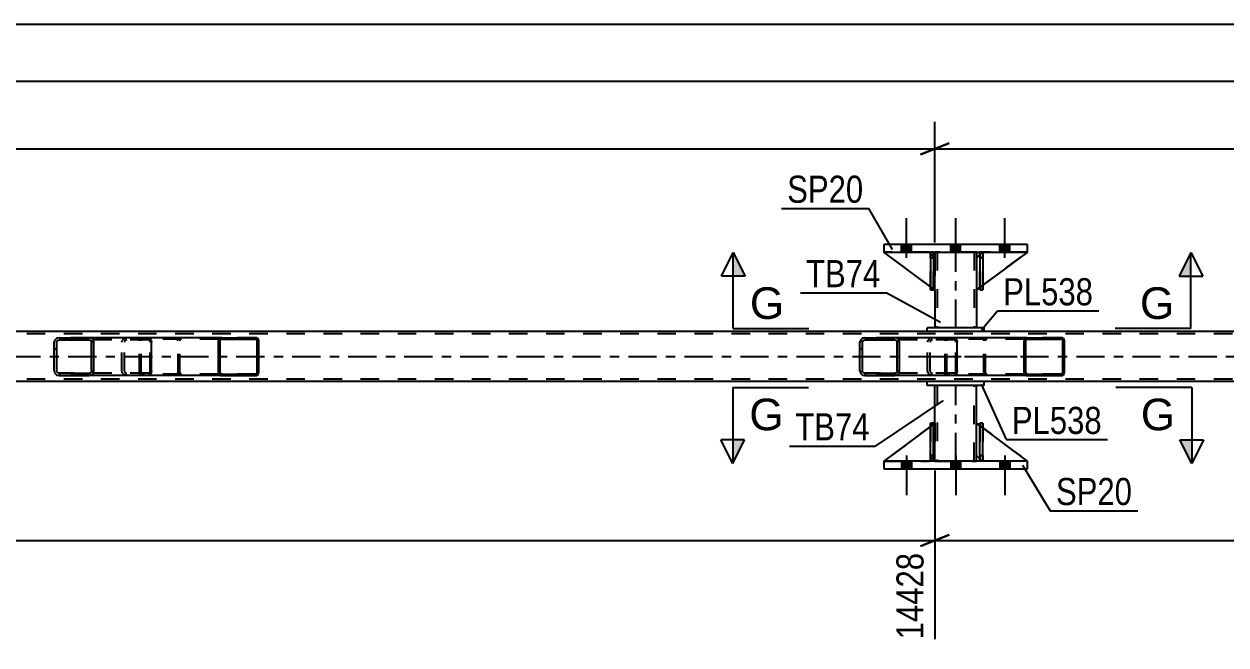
# Model space of a CAD drawing. Header units: millimetres. Extents: x 0 to 841, y 0 to 594.
# Drawn here: x 480.4 to 607.4, y 215.1 to 280.7 of the extents above; entities that cross this region are included whole.
import ezdxf

# ---------------------------------------------------------------- set-up
doc = ezdxf.new("R2010")
doc.units = ezdxf.units.MM
doc.linetypes.add('DXK_LINE_DOT2', pattern=[3.9198, 1.9599, -1.9599])
doc.linetypes.add('DXK_LINE_DOT3', pattern=[5.9187, 2.979, -0.9799, 0.9799, -0.9799])
doc.styles.add('Arial', font='ARIAL.TTF', dxfattribs={"height": 0.2})
doc.styles.add('Arial Narrow', font='ARIALN.TTF', dxfattribs={"height": 0.2})

# ---------------------------------------------------------------- blocks, each defined once
blk = doc.blocks.new('Part-815137708-5962 - 5892')
at = {"linetype": 'Continuous'}
h = blk.add_hatch(dxfattribs=at)
h.set_pattern_fill('', scale=0.7, style=0, pattern_type=0)
h.set_pattern_definition([(45, (590.3039, 247.392), (-1.57154, 1.57154), [])])
h.paths.add_polyline_path([(590.33, 247.27), (590.3, 247.39), (590.23, 247.5), (590.12, 247.57), (589.99, 247.59), (586.41, 247.59), (586.28, 247.57), (586.17, 247.5), (586.1, 247.39), (586.07, 247.27), (586.07, 243.91), (586.1, 243.79), (586.17, 243.68), (586.28, 243.61), (586.41, 243.59), (589.99, 243.59), (590.12, 243.61), (590.23, 243.68), (590.3, 243.79), (590.33, 243.91)])
h.paths.add_polyline_path([(590.15, 243.85), (590.11, 243.8), (590.05, 243.76), (589.99, 243.75), (586.41, 243.75), (586.35, 243.76), (586.29, 243.8), (586.26, 243.85), (586.24, 243.91), (586.24, 247.27), (586.26, 247.33), (586.29, 247.38), (586.35, 247.42), (586.41, 247.43), (589.99, 247.43), (590.05, 247.42), (590.11, 247.38), (590.15, 247.33), (590.16, 247.27), (590.16, 243.91)])
at = {"color": 7, "linetype": 'DXK_LINE_DOT2'}
for p, q in [((577.72, 247.27), (577.75, 247.39)), ((577.72, 243.91), (577.72, 247.27)), ((577.91, 247.33), (577.89, 247.27)), ((577.89, 243.91), (577.89, 247.27)), ((577.94, 247.38), (577.91, 247.33)), ((577.93, 247.57), (578.06, 247.59)), ((578, 247.42), (577.94, 247.38)), ((578.06, 247.43), (578, 247.42)), ((578.72, 247.59), (578.06, 247.59)), ((589.99, 247.43), (578.06, 247.43)), ((581.64, 247.59), (581.77, 247.57)), ((581.71, 247.42), (581.64, 247.43)), ((581.76, 247.38), (581.71, 247.42)), ((581.8, 247.33), (581.76, 247.38)), ((581.81, 247.27), (581.8, 247.33)), ((581.81, 243.91), (581.81, 247.27)), ((581.95, 247.39), (581.98, 247.27)), ((581.98, 243.91), (581.98, 247.27)), ((589.99, 247.59), (586.41, 247.59)), ((577.75, 243.79), (577.72, 243.91)), ((577.89, 243.91), (577.91, 243.85)), ((581.8, 243.85), (581.81, 243.91)), ((581.98, 243.91), (581.95, 243.79)), ((577.91, 243.85), (577.94, 243.8)), ((578.06, 243.59), (577.93, 243.61)), ((577.94, 243.8), (578, 243.76)), ((578, 243.76), (578.06, 243.75)), ((589.99, 243.75), (578.06, 243.75)), ((578.72, 243.59), (578.06, 243.59)), ((581.64, 243.75), (581.71, 243.76)), ((581.77, 243.61), (581.64, 243.59)), ((581.71, 243.76), (581.76, 243.8)), ((581.76, 243.8), (581.8, 243.85)), ((589.99, 243.59), (586.41, 243.59))]:
    blk.add_line(p, q, dxfattribs=at)
at = {"color": 2, "linetype": 'Continuous'}
for p, q in [((586.41, 247.59), (578.72, 247.59)), ((586.1, 247.39), (586.07, 247.27)), ((586.07, 243.91), (586.07, 247.27)), ((586.24, 247.27), (586.26, 247.33)), ((586.24, 243.91), (586.24, 247.27)), ((586.26, 247.33), (586.29, 247.38)), ((586.41, 247.59), (586.28, 247.57)), ((586.29, 247.38), (586.35, 247.42)), ((586.35, 247.42), (586.41, 247.43)), ((586.41, 247.59), (589.99, 247.59)), ((586.41, 247.43), (589.99, 247.43)), ((590.12, 247.57), (589.99, 247.59)), ((589.99, 247.43), (590.05, 247.42)), ((590.05, 247.42), (590.11, 247.38)), ((590.11, 247.38), (590.15, 247.33)), ((590.15, 247.33), (590.16, 247.27)), ((590.16, 243.91), (590.16, 247.27)), ((590.33, 247.27), (590.3, 247.39)), ((590.33, 243.91), (590.33, 247.27)), ((586.07, 243.91), (586.1, 243.79)), ((586.26, 243.85), (586.24, 243.91)), ((590.16, 243.91), (590.15, 243.85)), ((590.3, 243.79), (590.33, 243.91)), ((586.41, 243.59), (578.72, 243.59)), ((586.29, 243.8), (586.26, 243.85)), ((586.28, 243.61), (586.41, 243.59)), ((586.35, 243.76), (586.29, 243.8)), ((586.41, 243.75), (586.35, 243.76)), ((586.41, 243.75), (589.99, 243.75)), ((586.41, 243.59), (589.99, 243.59)), ((590.05, 243.76), (589.99, 243.75)), ((589.99, 243.59), (590.12, 243.61)), ((590.11, 243.8), (590.05, 243.76)), ((590.15, 243.85), (590.11, 243.8))]:
    blk.add_line(p, q, dxfattribs=at)
at = {"color": 7, "linetype": 'DXK_LINE_DOT3'}
blk.add_line((576.43, 245.59), (588.2, 245.59), dxfattribs=at)
at = {"color": 7, "linetype": 'DXK_LINE_DOT2'}
for centre, start, end in [((578.05, 247.26), 110.7583, 155.6801), ((581.65, 247.26), 24.3199, 69.2417), ((578.05, 243.92), 204.3199, 249.2417), ((581.65, 243.92), 290.7583, 335.6801)]:
    blk.add_arc(centre, 0.331, start, end, dxfattribs=at)
at = {"color": 2, "linetype": 'Continuous'}
for centre, start, end in [((586.4, 247.26), 110.7583, 155.68), ((590, 247.26), 24.32, 69.2417), ((586.4, 243.92), 204.32, 249.2417), ((590, 243.92), 290.7583, 335.68)]:
    blk.add_arc(centre, 0.331, start, end, dxfattribs=at)
blk = doc.blocks.new('Part-815137708-5963 - 5892')
at = {"linetype": 'Continuous'}
h = blk.add_hatch(dxfattribs=at)
h.set_pattern_fill('', scale=0.7, style=0, pattern_type=0)
h.set_pattern_definition([(45, (572.88, 247.2932), (-1.57154, 1.57154), [])])
h.paths.add_polyline_path([(572.92, 247.11), (572.88, 247.29), (572.77, 247.45), (572.61, 247.55), (572.42, 247.59), (569.23, 247.59), (569.04, 247.55), (568.88, 247.45), (568.77, 247.29), (568.73, 247.11), (568.73, 244.07), (568.77, 243.89), (568.88, 243.73), (569.04, 243.63), (569.23, 243.59), (572.42, 243.59), (572.61, 243.63), (572.77, 243.73), (572.88, 243.89), (572.92, 244.07)])
h.paths.add_polyline_path([(572.65, 243.98), (572.59, 243.9), (572.51, 243.85), (572.42, 243.83), (569.23, 243.83), (569.14, 243.85), (569.05, 243.9), (569, 243.98), (568.98, 244.07), (568.98, 247.11), (569, 247.2), (569.05, 247.28), (569.14, 247.33), (569.23, 247.35), (572.42, 247.35), (572.51, 247.33), (572.59, 247.28), (572.65, 247.2), (572.67, 247.11), (572.67, 244.07)])
at = {"color": 2, "linetype": 'Continuous'}
for p, q in [((568.77, 247.29), (568.73, 247.11)), ((568.73, 244.07), (568.73, 247.11)), ((568.98, 247.11), (569, 247.2)), ((568.98, 244.07), (568.98, 247.11)), ((569, 247.2), (569.05, 247.28)), ((569.23, 247.59), (569.04, 247.55)), ((569.05, 247.28), (569.14, 247.33)), ((569.14, 247.33), (569.23, 247.35)), ((569.23, 247.59), (572.42, 247.59)), ((569.23, 247.35), (572.42, 247.35)), ((578.72, 247.59), (572.42, 247.59)), ((572.61, 247.55), (572.42, 247.59)), ((572.42, 247.35), (572.51, 247.33)), ((572.51, 247.33), (572.59, 247.28)), ((572.59, 247.28), (572.65, 247.2)), ((572.65, 247.2), (572.67, 247.11)), ((572.67, 244.07), (572.67, 247.11)), ((572.92, 247.11), (572.88, 247.29)), ((572.92, 244.07), (572.92, 247.11)), ((578.72, 247.59), (578.82, 247.55)), ((578.82, 247.55), (578.91, 247.45)), ((578.91, 247.45), (578.97, 247.29)), ((578.97, 247.29), (578.99, 247.11)), ((578.99, 244.07), (578.99, 247.11)), ((568.73, 244.07), (568.77, 243.89)), ((569, 243.98), (568.98, 244.07)), ((569.05, 243.9), (569, 243.98)), ((569.14, 243.85), (569.05, 243.9)), ((572.59, 243.9), (572.51, 243.85)), ((572.65, 243.98), (572.59, 243.9)), ((572.67, 244.07), (572.65, 243.98)), ((572.88, 243.89), (572.92, 244.07)), ((578.97, 243.89), (578.91, 243.73)), ((578.99, 244.07), (578.97, 243.89)), ((569.04, 243.63), (569.23, 243.59)), ((569.23, 243.83), (569.14, 243.85)), ((569.23, 243.83), (572.42, 243.83)), ((569.23, 243.59), (572.42, 243.59)), ((572.51, 243.85), (572.42, 243.83)), ((572.42, 243.59), (572.61, 243.63)), ((578.72, 243.59), (572.42, 243.59)), ((578.82, 243.63), (578.72, 243.59)), ((578.91, 243.73), (578.82, 243.63))]:
    blk.add_line(p, q, dxfattribs=at)
at = {"color": 7, "linetype": 'DXK_LINE_DOT2'}
for p, q in [((572.42, 247.59), (569.23, 247.59)), ((578.72, 247.35), (569.23, 247.35)), ((575.88, 247.11), (575.92, 247.29)), ((575.88, 244.07), (575.88, 247.11)), ((576.15, 247.2), (576.13, 247.11)), ((576.13, 244.07), (576.13, 247.11)), ((576.2, 247.28), (576.15, 247.2)), ((576.19, 247.55), (576.38, 247.59)), ((576.29, 247.33), (576.2, 247.28)), ((576.38, 247.35), (576.29, 247.33)), ((577.72, 247.35), (577.72, 247.59)), ((578.77, 247.33), (578.72, 247.35)), ((578.81, 247.28), (578.77, 247.33)), ((578.84, 247.2), (578.81, 247.28)), ((578.85, 247.11), (578.84, 247.2)), ((578.85, 244.07), (578.85, 247.11)), ((575.92, 243.89), (575.88, 244.07)), ((576.13, 244.07), (576.15, 243.98)), ((576.15, 243.98), (576.2, 243.9)), ((576.2, 243.9), (576.23, 243.89)), ((576.23, 243.89), (576.29, 243.85)), ((578.77, 243.85), (578.81, 243.9)), ((578.81, 243.9), (578.84, 243.98)), ((578.84, 243.98), (578.85, 244.07)), ((578.72, 243.83), (569.23, 243.83)), ((572.42, 243.59), (569.23, 243.59)), ((576.38, 243.59), (576.19, 243.63)), ((576.29, 243.85), (576.38, 243.83)), ((577.72, 243.59), (577.72, 243.83)), ((578.72, 243.83), (578.77, 243.85))]:
    blk.add_line(p, q, dxfattribs=at)
at = {"color": 2, "linetype": 'Continuous'}
for centre, start, end in [((569.22, 247.09), 111.1941, 156.1506), ((572.43, 247.09), 23.8494, 68.8059), ((569.22, 244.08), 203.8494, 248.8059), ((572.43, 244.08), 291.1941, 336.1506)]:
    blk.add_arc(centre, 0.492, start, end, dxfattribs=at)
at = {"color": 7, "linetype": 'DXK_LINE_DOT2'}
for centre, start, end in [((576.37, 247.09), 111.1941, 156.1506), ((576.37, 244.08), 203.8494, 248.8059)]:
    blk.add_arc(centre, 0.492, start, end, dxfattribs=at)
blk = doc.blocks.new('Part-815137708-5964 - 5892')
at = {"linetype": 'Continuous'}
h = blk.add_hatch(dxfattribs=at)
h.set_pattern_fill('', scale=0.7, style=0, pattern_type=0)
h.set_pattern_definition([(45, (505.1697, 247.392), (-1.57154, 1.57154), [])])
h.paths.add_polyline_path([(505.2, 247.27), (505.17, 247.39), (505.1, 247.5), (504.99, 247.57), (504.86, 247.59), (501.28, 247.59), (501.15, 247.57), (501.04, 247.5), (500.96, 247.39), (500.94, 247.27), (500.94, 243.91), (500.96, 243.79), (501.04, 243.68), (501.15, 243.61), (501.28, 243.59), (504.86, 243.59), (504.99, 243.61), (505.1, 243.68), (505.17, 243.79), (505.2, 243.91)])
h.paths.add_polyline_path([(505.01, 243.85), (504.98, 243.8), (504.92, 243.76), (504.86, 243.75), (501.28, 243.75), (501.21, 243.76), (501.16, 243.8), (501.12, 243.85), (501.11, 243.91), (501.11, 247.27), (501.12, 247.33), (501.16, 247.38), (501.21, 247.42), (501.28, 247.43), (504.86, 247.43), (504.92, 247.42), (504.98, 247.38), (505.01, 247.33), (505.03, 247.27), (505.03, 243.91)])
at = {"color": 7, "linetype": 'DXK_LINE_DOT2'}
for p, q in [((492.59, 247.27), (492.62, 247.39)), ((492.59, 243.91), (492.59, 247.27)), ((492.77, 247.33), (492.76, 247.27)), ((492.76, 243.91), (492.76, 247.27)), ((492.81, 247.38), (492.77, 247.33)), ((492.8, 247.57), (492.93, 247.59)), ((492.87, 247.42), (492.81, 247.38)), ((492.93, 247.43), (492.87, 247.42)), ((493.58, 247.59), (492.93, 247.59)), ((504.86, 247.43), (492.93, 247.43)), ((496.51, 247.59), (496.64, 247.57)), ((496.57, 247.42), (496.51, 247.43)), ((496.63, 247.38), (496.57, 247.42)), ((496.66, 247.33), (496.63, 247.38)), ((496.68, 247.27), (496.66, 247.33)), ((496.68, 243.91), (496.68, 247.27)), ((496.82, 247.39), (496.85, 247.27)), ((496.85, 243.91), (496.85, 247.27)), ((504.86, 247.59), (501.28, 247.59)), ((492.62, 243.79), (492.59, 243.91)), ((492.76, 243.91), (492.77, 243.85)), ((496.66, 243.85), (496.68, 243.91)), ((496.85, 243.91), (496.82, 243.79)), ((492.77, 243.85), (492.81, 243.8)), ((492.93, 243.59), (492.8, 243.61)), ((492.81, 243.8), (492.87, 243.76)), ((492.87, 243.76), (492.93, 243.75)), ((504.86, 243.75), (492.93, 243.75)), ((493.58, 243.59), (492.93, 243.59)), ((496.51, 243.75), (496.57, 243.76)), ((496.64, 243.61), (496.51, 243.59)), ((496.57, 243.76), (496.63, 243.8)), ((496.63, 243.8), (496.66, 243.85)), ((504.86, 243.59), (501.28, 243.59))]:
    blk.add_line(p, q, dxfattribs=at)
at = {"color": 2, "linetype": 'Continuous'}
for p, q in [((501.28, 247.59), (493.58, 247.59)), ((500.96, 247.39), (500.94, 247.27)), ((500.94, 243.91), (500.94, 247.27)), ((501.11, 247.27), (501.12, 247.33)), ((501.11, 243.91), (501.11, 247.27)), ((501.12, 247.33), (501.16, 247.38)), ((501.28, 247.59), (501.15, 247.57)), ((501.16, 247.38), (501.21, 247.42)), ((501.21, 247.42), (501.28, 247.43)), ((501.28, 247.59), (504.86, 247.59)), ((501.28, 247.43), (504.86, 247.43)), ((504.99, 247.57), (504.86, 247.59)), ((504.86, 247.43), (504.92, 247.42)), ((504.92, 247.42), (504.98, 247.38)), ((504.98, 247.38), (505.01, 247.33)), ((505.01, 247.33), (505.03, 247.27)), ((505.03, 243.91), (505.03, 247.27)), ((505.2, 247.27), (505.17, 247.39)), ((505.2, 243.91), (505.2, 247.27)), ((500.94, 243.91), (500.96, 243.79)), ((501.12, 243.85), (501.11, 243.91)), ((505.03, 243.91), (505.01, 243.85)), ((505.17, 243.79), (505.2, 243.91)), ((501.28, 243.59), (493.58, 243.59)), ((501.16, 243.8), (501.12, 243.85)), ((501.15, 243.61), (501.28, 243.59)), ((501.21, 243.76), (501.16, 243.8)), ((501.28, 243.75), (501.21, 243.76)), ((501.28, 243.75), (504.86, 243.75)), ((501.28, 243.59), (504.86, 243.59)), ((504.92, 243.76), (504.86, 243.75)), ((504.86, 243.59), (504.99, 243.61)), ((504.98, 243.8), (504.92, 243.76)), ((505.01, 243.85), (504.98, 243.8))]:
    blk.add_line(p, q, dxfattribs=at)
at = {"color": 7, "linetype": 'DXK_LINE_DOT2'}
for centre, start, end in [((496.52, 247.26), 24.3199, 69.2417), ((492.92, 243.92), 204.3199, 249.2417), ((496.52, 243.92), 290.7583, 335.6801)]:
    blk.add_arc(centre, 0.331, start, end, dxfattribs=at)
at = {"color": 2, "linetype": 'Continuous'}
for centre, start, end in [((501.27, 247.26), 110.7583, 155.68), ((504.87, 247.26), 24.32, 69.2417), ((501.27, 243.92), 204.32, 249.2417), ((504.87, 243.92), 290.7583, 335.68)]:
    blk.add_arc(centre, 0.331, start, end, dxfattribs=at)
blk = doc.blocks.new('Part-815137708-5922 - 5892')
at = {"color": 2, "linetype": 'Continuous'}
for p, q in [((576.64, 256.63), (576.64, 256.03)), ((581.04, 256.63), (581.04, 256.03)), ((576.64, 252.63), (576.64, 248.63)), ((581.04, 252.63), (581.04, 248.63))]:
    blk.add_line(p, q, dxfattribs=at)
at = {"color": 7, "linetype": 'DXK_LINE_DOT2'}
for p, q in [((581.04, 256.63), (576.64, 256.63)), ((576.88, 256.63), (576.88, 248.63)), ((580.8, 256.63), (580.8, 248.63)), ((576.64, 256.03), (576.64, 252.63)), ((581.04, 256.03), (581.04, 252.63)), ((581.04, 248.63), (576.64, 248.63))]:
    blk.add_line(p, q, dxfattribs=at)
at = {"color": 7, "linetype": 'DXK_LINE_DOT3'}
blk.add_line((578.84, 248.63), (578.84, 256.63), dxfattribs=at)
blk = doc.blocks.new('Part-815137708-5983 - 5892')
at = {"color": 7, "linetype": 'DXK_LINE_DOT2'}
for p, q in [((581.71, 238.55), (581.39, 238.55)), ((581.39, 235.15), (581.39, 238.55)), ((581.39, 234.55), (581.39, 238.55)), ((581.71, 238.55), (581.71, 235.15)), ((581.71, 234.55), (581.71, 238.55)), ((581.71, 235.15), (581.39, 235.15)), ((581.39, 234.55), (581.39, 235.15)), ((581.71, 235.15), (581.71, 234.55)), ((581.71, 234.55), (581.39, 234.55)), ((581.71, 234.55), (581.71, 234.55))]:
    blk.add_line(p, q, dxfattribs=at)
blk = doc.blocks.new('Part-815137708-5999 - 5892')
at = {"color": 7, "linetype": 'DXK_LINE_DOT2'}
for p, q in [((581.04, 235.15), (581.04, 238.55)), ((581.04, 238.55), (586.44, 234.55)), ((581.64, 234.55), (581.04, 235.15)), ((586.44, 234.55), (581.64, 234.55))]:
    blk.add_line(p, q, dxfattribs=at)
blk = doc.blocks.new('Part-815137708-6004 - 5892')
at = {"color": 2, "linetype": 'Continuous'}
for p, q in [((581.84, 248.63), (575.84, 248.63)), ((575.84, 248.23), (575.84, 248.63)), ((581.84, 248.23), (575.84, 248.23)), ((581.84, 248.23), (581.84, 248.63))]:
    blk.add_line(p, q, dxfattribs=at)
blk = doc.blocks.new('Part-815137708-6009 - 5892')
at = {"color": 2, "linetype": 'Continuous'}
for p, q in [((581.84, 242.95), (575.84, 242.95)), ((575.84, 242.55), (575.84, 242.95)), ((581.84, 242.55), (581.84, 242.95)), ((581.84, 242.55), (575.84, 242.55))]:
    blk.add_line(p, q, dxfattribs=at)
blk = doc.blocks.new('Part-815137708-6014 - 5892')
at = {"color": 2, "linetype": 'Continuous'}
for p, q in [((576.64, 238.55), (576.64, 242.55)), ((581.04, 238.55), (581.04, 242.55)), ((576.64, 234.55), (576.64, 235.15)), ((581.04, 234.55), (581.04, 235.15))]:
    blk.add_line(p, q, dxfattribs=at)
at = {"color": 7, "linetype": 'DXK_LINE_DOT2'}
for p, q in [((581.04, 242.55), (576.64, 242.55)), ((576.88, 242.55), (576.88, 234.55)), ((580.8, 234.55), (580.8, 242.55)), ((576.64, 235.15), (576.64, 238.55)), ((581.04, 235.15), (581.04, 238.55)), ((576.64, 234.55), (581.04, 234.55))]:
    blk.add_line(p, q, dxfattribs=at)
at = {"color": 7, "linetype": 'DXK_LINE_DOT3'}
blk.add_line((578.84, 234.55), (578.84, 242.55), dxfattribs=at)
blk = doc.blocks.new('Part-815137708-6015 - 5892')
at = {"color": 7, "linetype": 'DXK_LINE_DOT2'}
for p, q in [((581.39, 256.03), (581.39, 256.63)), ((581.39, 256.63), (581.39, 256.63)), ((581.39, 256.63), (581.39, 252.63)), ((581.71, 256.63), (581.39, 256.63)), ((581.71, 256.03), (581.71, 256.63)), ((581.71, 252.63), (581.71, 256.63)), ((581.39, 252.63), (581.39, 256.03)), ((581.39, 256.03), (581.71, 256.03)), ((581.71, 256.03), (581.71, 252.63)), ((581.39, 252.63), (581.71, 252.63))]:
    blk.add_line(p, q, dxfattribs=at)
blk = doc.blocks.new('Part-815137708-6016 - 5892')
at = {"color": 7, "linetype": 'DXK_LINE_DOT2'}
for p, q in [((576.19, 256.03), (576.19, 256.63)), ((576.19, 256.63), (576.19, 256.63)), ((576.19, 256.63), (576.19, 252.63)), ((576.51, 256.63), (576.19, 256.63)), ((576.51, 256.03), (576.51, 256.63)), ((576.51, 252.63), (576.51, 256.63)), ((576.19, 252.63), (576.19, 256.03)), ((576.19, 256.03), (576.51, 256.03)), ((576.51, 256.03), (576.51, 252.63)), ((576.19, 252.63), (576.51, 252.63))]:
    blk.add_line(p, q, dxfattribs=at)
blk = doc.blocks.new('Part-815137708-6038 - 5892')
at = {"color": 2, "linetype": 'Continuous'}
for p, q in [((581.04, 235.15), (581.04, 238.55)), ((581.39, 238.29), (581.04, 238.55)), ((586.44, 234.55), (581.71, 238.05)), ((581.39, 234.8), (581.04, 235.15))]:
    blk.add_line(p, q, dxfattribs=at)
at = {"color": 7, "linetype": 'DXK_LINE_DOT2'}
for p, q in [((581.71, 238.05), (581.39, 238.29)), ((581.64, 234.55), (581.39, 234.8)), ((586.44, 234.55), (581.64, 234.55)), ((586.44, 234.55), (586.44, 234.55)), ((586.44, 234.55), (586.44, 234.55))]:
    blk.add_line(p, q, dxfattribs=at)
blk = doc.blocks.new('Part-815137708-6043 - 5892')
at = {"color": 2, "linetype": 'Continuous'}
for p, q in [((571.24, 234.55), (571.24, 233.75)), ((586.44, 234.55), (571.24, 234.55)), ((571.24, 233.75), (586.44, 233.75)), ((586.44, 233.75), (586.44, 234.55))]:
    blk.add_line(p, q, dxfattribs=at)
blk = doc.blocks.new('Part-815137708-6048 - 5892')
at = {"color": 2, "linetype": 'Continuous'}
for p, q in [((586.44, 257.43), (571.24, 257.43)), ((571.24, 257.43), (571.24, 256.63)), ((571.24, 256.63), (586.44, 256.63)), ((586.44, 256.63), (586.44, 257.43))]:
    blk.add_line(p, q, dxfattribs=at)
blk = doc.blocks.new('Part-815137708-6049 - 5892')
at = {"linetype": 'Continuous'}
h = blk.add_hatch(dxfattribs=at)
h.set_pattern_fill('', scale=0.7, style=0, pattern_type=0)
h.set_pattern_definition([(45, (487.7459, 247.2932), (-1.57154, 1.57154), [])])
h.paths.add_polyline_path([(487.78, 247.11), (487.75, 247.29), (487.64, 247.45), (487.47, 247.55), (487.28, 247.59), (484.1, 247.59), (483.9, 247.55), (483.74, 247.45), (483.63, 247.29), (483.59, 247.11), (483.59, 244.07), (483.63, 243.89), (483.74, 243.73), (483.9, 243.63), (484.1, 243.59), (487.28, 243.59), (487.47, 243.63), (487.64, 243.73), (487.75, 243.89), (487.78, 244.07)])
h.paths.add_polyline_path([(487.51, 243.98), (487.46, 243.9), (487.38, 243.85), (487.28, 243.83), (484.1, 243.83), (484, 243.85), (483.92, 243.9), (483.86, 243.98), (483.85, 244.07), (483.85, 247.11), (483.86, 247.2), (483.92, 247.28), (484, 247.33), (484.1, 247.35), (487.28, 247.35), (487.38, 247.33), (487.46, 247.28), (487.51, 247.2), (487.53, 247.11), (487.53, 244.07)])
at = {"color": 2, "linetype": 'Continuous'}
for p, q in [((483.63, 247.29), (483.59, 247.11)), ((483.59, 244.07), (483.59, 247.11)), ((483.85, 247.11), (483.86, 247.2)), ((483.85, 244.07), (483.85, 247.11)), ((483.86, 247.2), (483.92, 247.28)), ((484.1, 247.59), (483.9, 247.55)), ((483.92, 247.28), (484, 247.33)), ((484, 247.33), (484.1, 247.35)), ((484.1, 247.59), (487.28, 247.59)), ((484.1, 247.35), (487.28, 247.35)), ((493.58, 247.59), (487.28, 247.59)), ((487.47, 247.55), (487.28, 247.59)), ((487.28, 247.35), (487.38, 247.33)), ((487.38, 247.33), (487.46, 247.28)), ((487.46, 247.28), (487.51, 247.2)), ((487.51, 247.2), (487.53, 247.11)), ((487.53, 244.07), (487.53, 247.11)), ((487.78, 247.11), (487.75, 247.29)), ((487.78, 244.07), (487.78, 247.11)), ((493.58, 247.59), (493.69, 247.55)), ((493.69, 247.55), (493.77, 247.45)), ((493.77, 247.45), (493.83, 247.29)), ((493.83, 247.29), (493.85, 247.11)), ((493.85, 244.07), (493.85, 247.11)), ((483.59, 244.07), (483.63, 243.89)), ((483.86, 243.98), (483.85, 244.07)), ((483.92, 243.9), (483.86, 243.98)), ((484, 243.85), (483.92, 243.9)), ((487.46, 243.9), (487.38, 243.85)), ((487.51, 243.98), (487.46, 243.9)), ((487.53, 244.07), (487.51, 243.98)), ((487.75, 243.89), (487.78, 244.07)), ((493.83, 243.89), (493.77, 243.73)), ((493.85, 244.07), (493.83, 243.89)), ((483.9, 243.63), (484.1, 243.59)), ((484.1, 243.83), (484, 243.85)), ((484.1, 243.83), (487.28, 243.83)), ((484.1, 243.59), (487.28, 243.59)), ((487.38, 243.85), (487.28, 243.83)), ((487.28, 243.59), (487.47, 243.63)), ((493.58, 243.59), (487.28, 243.59)), ((493.69, 243.63), (493.58, 243.59)), ((493.77, 243.73), (493.69, 243.63))]:
    blk.add_line(p, q, dxfattribs=at)
at = {"color": 7, "linetype": 'DXK_LINE_DOT2'}
for p, q in [((487.28, 247.59), (484.1, 247.59)), ((493.58, 247.35), (484.1, 247.35)), ((490.74, 247.11), (490.78, 247.29)), ((490.74, 244.07), (490.74, 247.11)), ((491.01, 247.2), (491, 247.11)), ((491, 244.07), (491, 247.11)), ((491.07, 247.28), (491.01, 247.2)), ((491.05, 247.55), (491.25, 247.59)), ((491.15, 247.33), (491.07, 247.28)), ((491.25, 247.35), (491.15, 247.33)), ((492.59, 247.35), (492.59, 247.59)), ((493.63, 247.33), (493.58, 247.35)), ((493.68, 247.28), (493.63, 247.33)), ((493.71, 247.2), (493.68, 247.28)), ((493.72, 247.11), (493.71, 247.2)), ((493.72, 244.07), (493.72, 247.11)), ((490.78, 243.89), (490.74, 244.07)), ((491, 244.07), (491.01, 243.98)), ((491.01, 243.98), (491.07, 243.9)), ((491.07, 243.9), (491.09, 243.89)), ((491.09, 243.89), (491.15, 243.85)), ((493.63, 243.85), (493.68, 243.9)), ((493.68, 243.9), (493.71, 243.98)), ((493.71, 243.98), (493.72, 244.07)), ((493.58, 243.83), (484.1, 243.83)), ((487.28, 243.59), (484.1, 243.59)), ((491.25, 243.59), (491.05, 243.63)), ((491.15, 243.85), (491.25, 243.83)), ((492.59, 243.59), (492.59, 243.83)), ((493.58, 243.83), (493.63, 243.85))]:
    blk.add_line(p, q, dxfattribs=at)
at = {"color": 2, "linetype": 'Continuous'}
for centre, start, end in [((484.08, 247.09), 111.1941, 156.1506), ((487.3, 247.09), 23.8494, 68.8059), ((484.08, 244.08), 203.8494, 248.8059), ((487.3, 244.08), 291.1941, 336.1506)]:
    blk.add_arc(centre, 0.492, start, end, dxfattribs=at)
at = {"color": 7, "linetype": 'DXK_LINE_DOT2'}
for centre, start, end in [((491.23, 247.09), 111.1941, 156.1506), ((491.23, 244.08), 203.8494, 248.8059)]:
    blk.add_arc(centre, 0.492, start, end, dxfattribs=at)
blk = doc.blocks.new('Part-815137708-6051 - 5892')
at = {"color": 2, "linetype": 'Continuous'}
for p, q in [((581.71, 256.63), (581.39, 256.63)), ((581.39, 256.63), (581.39, 252.63)), ((581.71, 256.63), (581.71, 256.63)), ((581.71, 256.63), (581.71, 252.63)), ((581.71, 252.63), (581.39, 252.63))]:
    blk.add_line(p, q, dxfattribs=at)
at = {"color": 7, "linetype": 'DXK_LINE_DOT2'}
for p, q in [((581.39, 256.03), (581.39, 256.63)), ((581.71, 256.03), (581.71, 256.63)), ((581.71, 256.63), (581.71, 256.63)), ((581.71, 256.03), (581.39, 256.03)), ((581.39, 256.03), (581.39, 252.63)), ((581.71, 252.63), (581.71, 256.03))]:
    blk.add_line(p, q, dxfattribs=at)
blk = doc.blocks.new('Part-815137708-6052 - 5892')
at = {"color": 2, "linetype": 'Continuous'}
for p, q in [((576.51, 256.63), (576.19, 256.63)), ((576.19, 256.63), (576.19, 252.63)), ((576.51, 256.63), (576.51, 256.63)), ((576.51, 256.63), (576.51, 252.63)), ((576.51, 252.63), (576.19, 252.63))]:
    blk.add_line(p, q, dxfattribs=at)
at = {"color": 7, "linetype": 'DXK_LINE_DOT2'}
for p, q in [((576.19, 256.03), (576.19, 256.63)), ((576.51, 256.03), (576.51, 256.63)), ((576.51, 256.63), (576.51, 256.63)), ((576.51, 256.03), (576.19, 256.03)), ((576.19, 256.03), (576.19, 252.63)), ((576.51, 252.63), (576.51, 256.03))]:
    blk.add_line(p, q, dxfattribs=at)
blk = doc.blocks.new('Part-815137708-6055 - 5892')
at = {"color": 7, "linetype": 'DXK_LINE_DOT2'}
for p, q in [((576.64, 252.63), (571.24, 256.63)), ((571.24, 256.63), (576.04, 256.63)), ((576.04, 256.63), (576.64, 256.03)), ((576.64, 256.03), (576.04, 256.63)), ((576.64, 256.03), (576.64, 252.63)), ((576.64, 256.03), (576.64, 256.03)), ((576.64, 256.03), (576.64, 252.63))]:
    blk.add_line(p, q, dxfattribs=at)
blk = doc.blocks.new('Part-815137708-6058 - 5892')
at = {"color": 2, "linetype": 'Continuous'}
for p, q in [((576.19, 252.96), (571.24, 256.63)), ((576.19, 256.48), (576.04, 256.63)), ((576.64, 256.03), (576.51, 256.16)), ((576.64, 256.03), (576.64, 256.03)), ((576.64, 252.63), (576.64, 256.03)), ((576.51, 252.72), (576.64, 252.63)), ((576.64, 252.63), (576.64, 252.63))]:
    blk.add_line(p, q, dxfattribs=at)
at = {"color": 7, "linetype": 'DXK_LINE_DOT2'}
for p, q in [((576.04, 256.63), (571.24, 256.63)), ((576.04, 256.63), (576.64, 256.03)), ((576.51, 256.16), (576.19, 256.48)), ((576.64, 256.03), (576.64, 252.63)), ((576.51, 252.72), (576.19, 252.96))]:
    blk.add_line(p, q, dxfattribs=at)
blk = doc.blocks.new('Part-815137708-6061 - 5892')
at = {"color": 7, "linetype": 'DXK_LINE_DOT2'}
for p, q in [((581.64, 256.63), (581.04, 256.03)), ((581.04, 252.63), (586.44, 256.63)), ((586.44, 256.63), (581.64, 256.63)), ((581.04, 256.03), (581.04, 252.63))]:
    blk.add_line(p, q, dxfattribs=at)
blk = doc.blocks.new('Part-815137708-6064 - 5892')
at = {"color": 7, "linetype": 'DXK_LINE_DOT2'}
for p, q in [((581.64, 256.63), (581.39, 256.38)), ((586.44, 256.63), (581.64, 256.63)), ((581.71, 253.13), (581.39, 252.89))]:
    blk.add_line(p, q, dxfattribs=at)
at = {"color": 2, "linetype": 'Continuous'}
for p, q in [((586.44, 256.63), (581.71, 253.13)), ((581.39, 256.38), (581.04, 256.03)), ((581.04, 256.03), (581.04, 252.63)), ((581.39, 252.89), (581.04, 252.63))]:
    blk.add_line(p, q, dxfattribs=at)
blk = doc.blocks.new('Part-815137708-6069 - 5892')
at = {"color": 7, "linetype": 'DXK_LINE_DOT2'}
for p, q in [((717.83, 247.99), (58.92, 247.99)), ((581.84, 248.23), (575.84, 248.23)), ((717.83, 243.19), (58.92, 243.19)), ((581.84, 242.95), (575.84, 242.95))]:
    blk.add_line(p, q, dxfattribs=at)
at = {"color": 2, "linetype": 'Continuous'}
for p, q in [((575.84, 248.23), (326.44, 248.23)), ((717.83, 248.23), (581.84, 248.23)), ((575.84, 242.95), (326.44, 242.95)), ((717.83, 242.95), (581.84, 242.95))]:
    blk.add_line(p, q, dxfattribs=at)
at = {"color": 7, "linetype": 'DXK_LINE_DOT3'}
blk.add_line((58.92, 245.59), (717.83, 245.59), dxfattribs=at)
blk = doc.blocks.new('Part-815137708-6070 - 5892')
at = {"color": 7, "linetype": 'DXK_LINE_DOT2'}
for p, q in [((576.51, 238.55), (576.19, 238.55)), ((576.19, 235.15), (576.19, 238.55)), ((576.19, 234.55), (576.19, 238.55)), ((576.51, 238.55), (576.51, 235.15)), ((576.51, 234.55), (576.51, 238.55)), ((576.51, 235.15), (576.19, 235.15)), ((576.19, 234.55), (576.19, 235.15)), ((576.51, 235.15), (576.51, 234.55)), ((576.51, 234.55), (576.19, 234.55)), ((576.51, 234.55), (576.51, 234.55))]:
    blk.add_line(p, q, dxfattribs=at)
blk = doc.blocks.new('Part-815137708-6071 - 5892')
at = {"color": 2, "linetype": 'Continuous'}
for p, q in [((581.39, 234.55), (581.39, 238.55)), ((581.39, 238.55), (581.71, 238.55)), ((581.71, 234.55), (581.71, 238.55)), ((581.39, 234.55), (581.39, 234.55)), ((581.71, 234.55), (581.39, 234.55))]:
    blk.add_line(p, q, dxfattribs=at)
at = {"color": 7, "linetype": 'DXK_LINE_DOT2'}
for p, q in [((581.39, 238.55), (581.39, 235.15)), ((581.71, 235.15), (581.71, 238.55)), ((581.39, 235.15), (581.39, 234.55)), ((581.39, 235.15), (581.71, 235.15)), ((581.71, 234.55), (581.71, 235.15)), ((581.71, 234.55), (581.71, 234.55))]:
    blk.add_line(p, q, dxfattribs=at)
blk = doc.blocks.new('Part-815137708-6072 - 5892')
at = {"color": 2, "linetype": 'Continuous'}
for p, q in [((576.19, 234.55), (576.19, 238.55)), ((576.19, 238.55), (576.51, 238.55)), ((576.51, 234.55), (576.51, 238.55)), ((576.19, 234.55), (576.19, 234.55)), ((576.51, 234.55), (576.19, 234.55))]:
    blk.add_line(p, q, dxfattribs=at)
at = {"color": 7, "linetype": 'DXK_LINE_DOT2'}
for p, q in [((576.19, 238.55), (576.19, 235.15)), ((576.51, 235.15), (576.51, 238.55)), ((576.19, 235.15), (576.19, 234.55)), ((576.19, 235.15), (576.51, 235.15)), ((576.51, 234.55), (576.51, 235.15)), ((576.51, 234.55), (576.51, 234.55))]:
    blk.add_line(p, q, dxfattribs=at)
blk = doc.blocks.new('Part-815137708-6075 - 5892')
at = {"color": 7, "linetype": 'DXK_LINE_DOT2'}
for p, q in [((576.64, 238.55), (571.24, 234.55)), ((576.64, 235.15), (576.64, 238.55)), ((576.64, 238.55), (576.64, 235.15)), ((576.04, 234.55), (576.64, 235.15)), ((576.64, 235.15), (576.04, 234.55)), ((576.64, 235.15), (576.64, 235.15)), ((571.24, 234.55), (576.04, 234.55))]:
    blk.add_line(p, q, dxfattribs=at)
blk = doc.blocks.new('Part-815137708-6078 - 5892')
at = {"color": 2, "linetype": 'Continuous'}
for p, q in [((576.19, 238.22), (571.24, 234.55)), ((576.64, 238.55), (576.51, 238.46)), ((576.64, 235.15), (576.64, 238.55)), ((576.64, 235.15), (576.51, 235.02)), ((576.64, 235.15), (576.64, 235.15)), ((576.19, 234.7), (576.04, 234.55))]:
    blk.add_line(p, q, dxfattribs=at)
at = {"color": 7, "linetype": 'DXK_LINE_DOT2'}
for p, q in [((576.51, 238.46), (576.19, 238.22)), ((576.64, 235.15), (576.64, 238.55)), ((576.64, 235.15), (576.04, 234.55)), ((576.51, 235.02), (576.19, 234.7)), ((571.24, 234.55), (576.04, 234.55))]:
    blk.add_line(p, q, dxfattribs=at)
blk = doc.blocks.new('Bolt-815137708-6114 - 5892')
at = {"linetype": 'Continuous'}
for points in [[(574.16, 234.55), (573.12, 234.55), (573.12, 233.75), (574.16, 233.75)], [(574.16, 234.55), (573.12, 234.55), (573.12, 233.75), (574.16, 233.75)], [(574.16, 234.55), (573.12, 234.55), (573.12, 233.75), (574.16, 233.75)], [(579.36, 234.55), (578.32, 234.55), (578.32, 233.75), (579.36, 233.75)], [(579.36, 234.55), (578.32, 234.55), (578.32, 233.75), (579.36, 233.75)], [(584.56, 234.55), (583.52, 234.55), (583.52, 233.75), (584.56, 233.75)], [(584.56, 234.55), (583.52, 234.55), (583.52, 233.75), (584.56, 233.75)], [(584.56, 234.55), (583.52, 234.55), (583.52, 233.75), (584.56, 233.75)]]:
    blk.add_hatch(color=1, dxfattribs=at).paths.add_polyline_path(points)
at = {"color": 1, "linetype": 'Continuous'}
for p, q in [((573.64, 235.15), (573.64, 230.95)), ((573.64, 235.15), (573.64, 230.95)), ((573.64, 235.15), (573.64, 230.95)), ((578.84, 235.15), (578.84, 230.95)), ((578.84, 235.15), (578.84, 230.95)), ((584.04, 235.15), (584.04, 230.95)), ((584.04, 235.15), (584.04, 230.95)), ((584.04, 235.15), (584.04, 230.95)), ((573.12, 234.55), (573.12, 233.75)), ((573.12, 234.55), (573.12, 233.75)), ((573.12, 234.55), (573.12, 233.75)), ((574.16, 234.55), (574.16, 233.75)), ((574.16, 234.55), (574.16, 233.75)), ((574.16, 234.55), (574.16, 233.75)), ((578.32, 234.55), (578.32, 233.75)), ((578.32, 234.55), (578.32, 233.75)), ((579.36, 234.55), (579.36, 233.75)), ((579.36, 234.55), (579.36, 233.75)), ((583.52, 234.55), (583.52, 233.75)), ((583.52, 234.55), (583.52, 233.75)), ((583.52, 234.55), (583.52, 233.75)), ((584.56, 234.55), (584.56, 233.75)), ((584.56, 234.55), (584.56, 233.75)), ((584.56, 234.55), (584.56, 233.75))]:
    blk.add_line(p, q, dxfattribs=at)
blk = doc.blocks.new('Bolt-815137708-6115 - 5892')
at = {"linetype": 'Continuous'}
for points in [[(573.12, 256.63), (574.16, 256.63), (574.16, 257.43), (573.12, 257.43)], [(573.12, 256.63), (574.16, 256.63), (574.16, 257.43), (573.12, 257.43)], [(573.12, 256.63), (574.16, 256.63), (574.16, 257.43), (573.12, 257.43)], [(578.32, 256.63), (579.36, 256.63), (579.36, 257.43), (578.32, 257.43)], [(578.32, 256.63), (579.36, 256.63), (579.36, 257.43), (578.32, 257.43)], [(583.52, 256.63), (584.56, 256.63), (584.56, 257.43), (583.52, 257.43)], [(583.52, 256.63), (584.56, 256.63), (584.56, 257.43), (583.52, 257.43)], [(583.52, 256.63), (584.56, 256.63), (584.56, 257.43), (583.52, 257.43)]]:
    blk.add_hatch(color=1, dxfattribs=at).paths.add_polyline_path(points)
at = {"color": 1, "linetype": 'Continuous'}
for p, q in [((573.64, 256.03), (573.64, 260.23)), ((573.64, 256.03), (573.64, 260.23)), ((573.64, 256.03), (573.64, 260.23)), ((578.84, 256.03), (578.84, 260.23)), ((578.84, 256.03), (578.84, 260.23)), ((584.04, 256.03), (584.04, 260.23)), ((584.04, 256.03), (584.04, 260.23)), ((584.04, 256.03), (584.04, 260.23)), ((573.12, 256.63), (573.12, 257.43)), ((573.12, 256.63), (573.12, 257.43)), ((573.12, 256.63), (573.12, 257.43)), ((574.16, 256.63), (574.16, 257.43)), ((574.16, 256.63), (574.16, 257.43)), ((574.16, 256.63), (574.16, 257.43)), ((578.32, 256.63), (578.32, 257.43)), ((578.32, 256.63), (578.32, 257.43)), ((579.36, 256.63), (579.36, 257.43)), ((579.36, 256.63), (579.36, 257.43)), ((583.52, 256.63), (583.52, 257.43)), ((583.52, 256.63), (583.52, 257.43)), ((583.52, 256.63), (583.52, 257.43)), ((584.56, 256.63), (584.56, 257.43)), ((584.56, 256.63), (584.56, 257.43)), ((584.56, 256.63), (584.56, 257.43))]:
    blk.add_line(p, q, dxfattribs=at)
blk = doc.blocks.new('StraightDimension-815137708-6328 - 5892')
at = {"color": 7, "linetype": 'Continuous'}
blk.add_line((49.66, 280.72), (727.09, 280.72), dxfattribs=at)
blk = doc.blocks.new('StraightDimension-815137708-6308 - 5892')
at = {"color": 7, "linetype": 'Continuous'}
for p, q in [((726.45, 242.34), (726.45, 215.73)), ((576.64, 233.55), (576.64, 215.73)), ((578.14, 226.77), (575.14, 225.57)), ((576.64, 226.17), (726.45, 226.17)), ((724.95, 225.57), (727.95, 226.77))]:
    blk.add_line(p, q, dxfattribs=at)
at = {"color": 0}
blk.add_wipeout([(655.8, 226.92), (655.8, 231.12), (647.29, 231.12), (647.29, 226.92)], dxfattribs=at)
at = {"color": 3, "style": 'Arial Narrow'}
blk.add_text('3899', height=2.863, dxfattribs=at).set_placement((647.89, 227.52))
at = {"color": 0, "linetype": 'Continuous'}
blk.add_wipeout([(725.85, 225.47), (721.65, 225.47), (721.65, 215.13), (725.85, 215.13)], dxfattribs=at)
at = {"color": 3, "linetype": 'Continuous', "style": 'Arial Narrow'}
blk.add_text('18326', height=2.863, rotation=90.0002, dxfattribs=at).set_placement((725.25, 215.73))
blk = doc.blocks.new('StraightDimension-815137708-6315 - 5892')
at = {"color": 7, "linetype": 'Continuous'}
for p, q in [((576.64, 233.55), (576.64, 215.73)), ((321.24, 226.17), (576.64, 226.17)), ((575.14, 225.57), (578.14, 226.77))]:
    blk.add_line(p, q, dxfattribs=at)
at = {"color": 0, "linetype": 'Continuous'}
blk.add_wipeout([(576.04, 225.47), (571.84, 225.47), (571.84, 215.13), (576.04, 215.13)], dxfattribs=at)
at = {"color": 3, "linetype": 'Continuous', "style": 'Arial Narrow'}
blk.add_text('14428', height=2.863, rotation=90.0002, dxfattribs=at).set_placement((575.44, 215.73))
blk = doc.blocks.new('StraightDimension-815137708-6343 - 5892')
at = {"color": 7, "linetype": 'Continuous'}
for p, q in [((576.64, 257.63), (576.64, 270.39)), ((575.14, 266.94), (578.14, 268.14)), ((321.24, 267.54), (576.64, 267.54))]:
    blk.add_line(p, q, dxfattribs=at)
blk = doc.blocks.new('StraightDimension-815137708-6349 - 5892')
at = {"color": 7, "linetype": 'Continuous'}
for p, q in [((576.64, 257.63), (576.64, 270.39)), ((726.45, 248.53), (726.45, 270.39)), ((578.14, 268.14), (575.14, 266.94)), ((724.95, 266.94), (727.95, 268.14)), ((576.64, 267.54), (726.45, 267.54))]:
    blk.add_line(p, q, dxfattribs=at)
at = {"color": 0}
blk.add_wipeout([(655.8, 268.29), (655.8, 272.49), (647.29, 272.49), (647.29, 268.29)], dxfattribs=at)
at = {"color": 3, "style": 'Arial Narrow'}
blk.add_text('3899', height=2.863, dxfattribs=at).set_placement((647.89, 268.89))
blk = doc.blocks.new('StraightDimension-815137708-11313 - 5892')
at = {"color": 7, "linetype": 'Continuous'}
blk.add_line((50.3, 274.67), (726.45, 274.67), dxfattribs=at)
blk = doc.blocks.new('Mark-815137708-5918 - 5892')
at = {"color": 0}
blk.add_wipeout([(570.89, 252.92), (570.89, 255.92), (563.03, 255.92), (563.03, 252.92)], dxfattribs=at)
blk.add_wipeout([(570.89, 252.92), (570.89, 255.92), (563.03, 255.92), (563.03, 252.92)], dxfattribs=at)
at = {"color": 30, "linetype": 'Continuous'}
for p in [(562.43, 252.32), (577.23, 249.18)]:
    blk.add_line(p, (571.49, 252.32), dxfattribs=at)
at = {"color": 3, "style": 'Arial Narrow'}
blk.add_text('TB74', height=2.863, dxfattribs=at).set_placement((563.03, 252.92))
blk = doc.blocks.new('Mark-815137708-6000 - 5892')
at = {"color": 0}
blk.add_wipeout([(593.37, 251.01), (593.37, 254.01), (583.86, 254.01), (583.86, 251.01)], dxfattribs=at)
blk.add_wipeout([(593.37, 251.01), (593.37, 254.01), (583.86, 254.01), (583.86, 251.01)], dxfattribs=at)
at = {"color": 30, "linetype": 'Continuous'}
for p, q in [((581.56, 248.43), (583.26, 250.41)), ((583.26, 250.41), (593.97, 250.41))]:
    blk.add_line(p, q, dxfattribs=at)
at = {"color": 3, "style": 'Arial Narrow'}
blk.add_text('PL538', height=2.863, dxfattribs=at).set_placement((583.86, 251.01))
blk = doc.blocks.new('Mark-815137708-6005 - 5892')
at = {"color": 0}
blk.add_wipeout([(594.29, 237.42), (594.29, 240.42), (584.78, 240.42), (584.78, 237.42)], dxfattribs=at)
blk.add_wipeout([(594.29, 237.42), (594.29, 240.42), (584.78, 240.42), (584.78, 237.42)], dxfattribs=at)
at = {"color": 30, "linetype": 'Continuous'}
for p, q in [((581.53, 242.69), (584.18, 236.82)), ((584.18, 236.82), (594.89, 236.82))]:
    blk.add_line(p, q, dxfattribs=at)
at = {"color": 3, "style": 'Arial Narrow'}
blk.add_text('PL538', height=2.863, dxfattribs=at).set_placement((584.78, 237.42))
blk = doc.blocks.new('Mark-815137708-6010 - 5892')
at = {"color": 0}
blk.add_wipeout([(569.75, 236.74), (569.75, 239.74), (561.89, 239.74), (561.89, 236.74)], dxfattribs=at)
blk.add_wipeout([(569.75, 236.74), (569.75, 239.74), (561.89, 239.74), (561.89, 236.74)], dxfattribs=at)
at = {"color": 30, "linetype": 'Continuous'}
for p in [(577.53, 240.94), (561.29, 236.14)]:
    blk.add_line(p, (570.35, 236.14), dxfattribs=at)
at = {"color": 3, "style": 'Arial Narrow'}
blk.add_text('TB74', height=2.863, dxfattribs=at).set_placement((561.89, 236.74))
blk = doc.blocks.new('Mark-815137708-6039 - 5892')
at = {"color": 0}
blk.add_wipeout([(597.48, 229.91), (597.48, 232.91), (589.44, 232.91), (589.44, 229.91)], dxfattribs=at)
blk.add_wipeout([(597.48, 229.91), (597.48, 232.91), (589.44, 232.91), (589.44, 229.91)], dxfattribs=at)
at = {"color": 30, "linetype": 'Continuous'}
for p, q in [((585.89, 234.13), (588.84, 229.31)), ((588.84, 229.31), (598.08, 229.31))]:
    blk.add_line(p, q, dxfattribs=at)
at = {"color": 3, "style": 'Arial Narrow'}
blk.add_text('SP20', height=2.863, dxfattribs=at).set_placement((589.44, 229.91))
blk = doc.blocks.new('Mark-815137708-6044 - 5892')
at = {"color": 0}
blk.add_wipeout([(569.08, 261.84), (569.08, 264.84), (561.04, 264.84), (561.04, 261.84)], dxfattribs=at)
blk.add_wipeout([(569.08, 261.84), (569.08, 264.84), (561.04, 264.84), (561.04, 261.84)], dxfattribs=at)
at = {"color": 30, "linetype": 'Continuous'}
for p in [(560.44, 261.24), (572.18, 256.91)]:
    blk.add_line(p, (569.68, 261.24), dxfattribs=at)
at = {"color": 3, "style": 'Arial Narrow'}
blk.add_text('SP20', height=2.863, dxfattribs=at).set_placement((561.04, 261.84))
blk = doc.blocks.new('SectionMark-815137708-6367 - 5892')
at = {"linetype": 'Continuous'}
for points in [[(556.59, 254.07), (555.34, 254.07), (555.34, 256.57)], [(603.69, 254.07), (602.44, 254.07), (603.69, 256.57)]]:
    blk.add_hatch(color=6, dxfattribs=at).paths.add_polyline_path(points)
at = {"color": 6, "linetype": 'Continuous'}
for p, q in [((554.09, 254.07), (555.34, 256.57)), ((555.34, 248.57), (555.34, 256.57)), ((555.34, 256.57), (556.59, 254.07)), ((603.69, 256.57), (602.44, 254.07)), ((603.69, 248.57), (603.69, 256.57)), ((603.69, 256.57), (604.94, 254.07)), ((556.59, 254.07), (554.09, 254.07)), ((602.44, 254.07), (604.94, 254.07)), ((555.34, 248.57), (563.34, 248.57)), ((603.69, 248.57), (595.69, 248.57))]:
    blk.add_line(p, q, dxfattribs=at)
at = {"color": 0, "linetype": 'Continuous'}
for points in [[(560.72, 249.57), (560.72, 253.07), (557.09, 253.07), (557.09, 249.57)], [(601.94, 249.57), (601.94, 253.07), (598.31, 253.07), (598.31, 249.57)]]:
    blk.add_wipeout(points, dxfattribs=at)
at = {"color": 3, "linetype": 'Continuous', "style": 'Arial'}
for p in [(557.09, 249.57), (598.31, 249.57)]:
    blk.add_text('G', height=3.34, dxfattribs=at).set_placement(p)
blk = doc.blocks.new('SectionMark-815137708-6371 - 5892')
at = {"linetype": 'Continuous'}
for points in [[(555.28, 236.81), (556.53, 236.81), (555.28, 234.31)], [(602.53, 236.81), (603.78, 236.81), (603.78, 234.31)]]:
    blk.add_hatch(color=6, dxfattribs=at).paths.add_polyline_path(points)
at = {"color": 6, "linetype": 'Continuous'}
for p, q in [((555.28, 242.31), (563.28, 242.31)), ((555.28, 242.31), (555.28, 234.31)), ((603.78, 242.31), (595.78, 242.31)), ((603.78, 242.31), (603.78, 234.31)), ((555.28, 234.31), (554.03, 236.81)), ((556.53, 236.81), (554.03, 236.81)), ((555.28, 234.31), (556.53, 236.81)), ((602.53, 236.81), (605.03, 236.81)), ((603.78, 234.31), (602.53, 236.81)), ((605.03, 236.81), (603.78, 234.31))]:
    blk.add_line(p, q, dxfattribs=at)
at = {"color": 0, "linetype": 'Continuous'}
for points in [[(560.66, 237.81), (560.66, 241.31), (557.03, 241.31), (557.03, 237.81)], [(602.03, 237.81), (602.03, 241.31), (598.4, 241.31), (598.4, 237.81)]]:
    blk.add_wipeout(points, dxfattribs=at)
at = {"color": 3, "linetype": 'Continuous', "style": 'Arial'}
for p in [(557.03, 237.81), (598.4, 237.81)]:
    blk.add_text('G', height=3.34, dxfattribs=at).set_placement(p)

msp = doc.modelspace()

# ---------------------------------------------------------------- block references
for name in ['Bolt-815137708-6115 - 5892', 'Part-815137708-6048 - 5892', 'Part-815137708-6055 - 5892', 'Part-815137708-6058 - 5892', 'Part-815137708-6016 - 5892', 'Part-815137708-6052 - 5892', 'Part-815137708-5922 - 5892', 'Part-815137708-6061 - 5892', 'Part-815137708-6064 - 5892', 'Part-815137708-6015 - 5892', 'Part-815137708-6051 - 5892', 'Part-815137708-6069 - 5892', 'Part-815137708-6004 - 5892', 'Part-815137708-6049 - 5892', 'Part-815137708-5964 - 5892', 'Part-815137708-5963 - 5892', 'Part-815137708-5962 - 5892', 'Part-815137708-6009 - 5892', 'Part-815137708-6014 - 5892', 'Part-815137708-6075 - 5892', 'Part-815137708-6078 - 5892', 'Part-815137708-6070 - 5892', 'Part-815137708-6072 - 5892', 'Part-815137708-5999 - 5892', 'Part-815137708-6038 - 5892', 'Part-815137708-5983 - 5892', 'Part-815137708-6071 - 5892', 'Bolt-815137708-6114 - 5892', 'Part-815137708-6043 - 5892']:
    msp.add_blockref(name, (0, 0))

# ---------------------------------------------------------------- next in the draw order: block references
for name in ['StraightDimension-815137708-6328 - 5892', 'StraightDimension-815137708-6308 - 5892']:
    msp.add_blockref(name, (0, 0))

# ---------------------------------------------------------------- next in the draw order: block references
for name in ['StraightDimension-815137708-6343 - 5892', 'Mark-815137708-6005 - 5892', 'Mark-815137708-6010 - 5892', 'Mark-815137708-6039 - 5892', 'StraightDimension-815137708-6315 - 5892']:
    msp.add_blockref(name, (0, 0))

# ---------------------------------------------------------------- next in the draw order: block references
for name in ['StraightDimension-815137708-6349 - 5892', 'SectionMark-815137708-6371 - 5892']:
    msp.add_blockref(name, (0, 0))

# ---------------------------------------------------------------- next in the draw order: block references
msp.add_blockref('StraightDimension-815137708-11313 - 5892', (0, 0))

# ---------------------------------------------------------------- next in the draw order: block references
for name in ['Mark-815137708-6044 - 5892', 'Mark-815137708-5918 - 5892', 'Mark-815137708-6000 - 5892']:
    msp.add_blockref(name, (0, 0))

# ---------------------------------------------------------------- next in the draw order: block references
msp.add_blockref('SectionMark-815137708-6367 - 5892', (0, 0))

doc.saveas('drawing.dxf')
